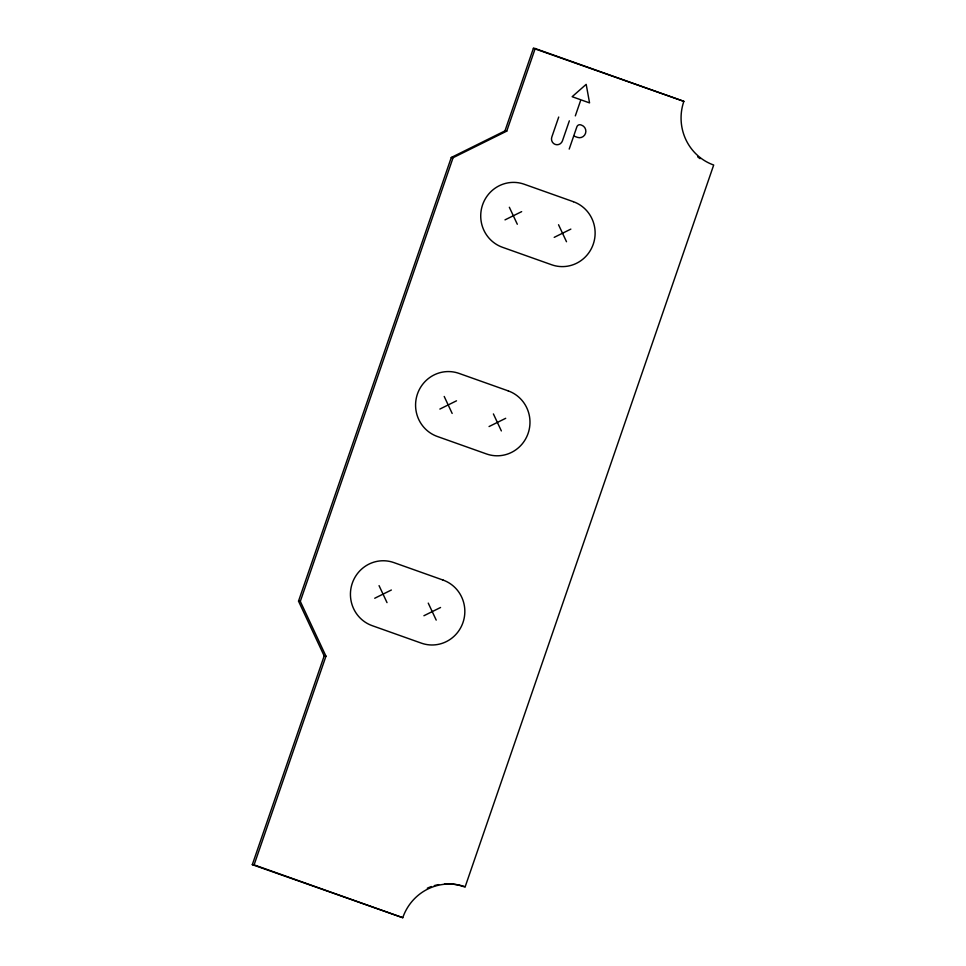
<?xml version="1.0" encoding="UTF-8"?>
<svg xmlns="http://www.w3.org/2000/svg" width="966" height="966" viewBox="0 0 966 966"><rect width="100%" height="100%" fill="white"/><g stroke="black" fill="none" stroke-linecap="round" stroke-linejoin="round"><path stroke-width="1.45" d="M298.518 601.154L451.291 157.482L504.964 130.893L506.752 131.122L535.188 48.529L683.856 101.345A50.075 48.892 -82.8 0 0 713.693 165.029L465.165 886.788A50.075 48.892 -82.8 0 0 402.762 917.7L252.307 864.655L324.178 655.926L298.518 601.154L300.305 601.383L325.965 656.155L254.094 864.872L252.307 864.655M300.305 601.383L453.078 157.7L506.752 131.122M504.964 130.893L533.401 48.3L535.188 48.529M558.71 117.043L551.803 137.087A5.772 5.639 -82.8 0 0 555.245 144.429A5.772 5.639 -82.8 0 0 562.441 140.867L569.348 120.822M575.325 115.872L580.856 99.812L589.562 102.903L586.181 84.344L572.15 96.709L580.24 99.583M569.203 149.078L576.871 126.812A3.127 3.055 -82.8 0 1 580.771 124.88L581.677 125.206A6.436 6.279 -82.8 0 1 585.505 133.393A6.436 6.279 -82.8 0 1 577.487 137.365L574.323 136.23M505.001 219.874L521.652 211.639M554.206 237.358L570.846 229.111M439.868 409.065L456.507 400.818M489.062 426.549L505.701 418.302M374.723 598.256L391.363 590.009M423.917 615.74L440.556 607.493M683.856 101.345L533.401 48.3M451.291 157.482L453.078 157.7M324.178 655.926L325.965 656.155M465.165 886.788L463.378 886.571A50.075 48.892 -82.8 0 0 444.493 883.89M254.094 864.872L402.762 917.7M558.541 224.74L566.499 241.729M509.348 207.267L517.305 224.245M493.397 413.931L501.354 430.921M444.203 396.458L452.16 413.436M428.252 603.122L436.209 620.112M379.058 585.638L387.016 602.627M700.084 158.653A50.075 48.892 -82.8 0 1 697.706 156.854M427.31 888.201A50.075 48.892 -82.8 0 1 431.428 886.534M434.289 885.629A50.075 48.892 -82.8 0 1 438.661 884.615M573.381 201.701L524.188 184.228A33.387 32.59 -82.8 0 0 482.577 204.828A33.387 32.59 -82.8 0 0 502.465 247.284L551.658 264.769A33.387 32.59 -82.8 0 0 593.269 244.156A33.387 32.59 -82.8 0 0 573.381 201.701M508.237 390.892L459.043 373.407A33.387 32.59 -82.8 0 0 417.433 394.019A33.387 32.59 -82.8 0 0 437.32 436.475L486.526 453.96A33.387 32.59 -82.8 0 0 528.124 433.348A33.387 32.59 -82.8 0 0 508.237 390.892M443.092 580.083L393.899 562.598A33.387 32.59 -82.8 0 0 352.288 583.21A33.387 32.59 -82.8 0 0 372.188 625.666L421.381 643.151A33.387 32.59 -82.8 0 0 462.98 622.539A33.387 32.59 -82.8 0 0 443.092 580.083"/></g></svg>
